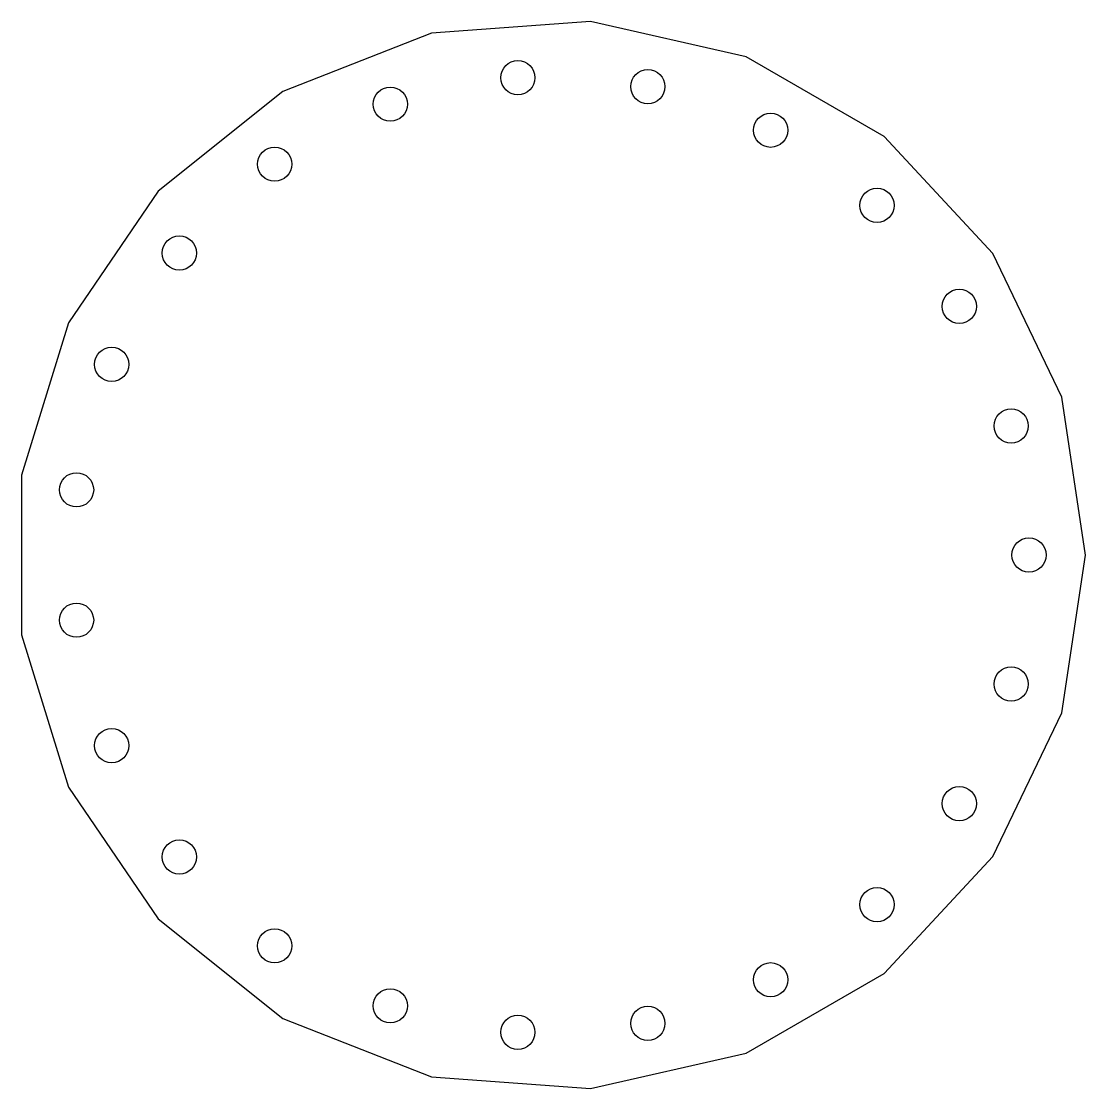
# Model space of a CAD drawing. Header units: metres. Extents: x -0.494 to 0.5, y -0.499 to 0.499.
import ezdxf

# ---------------------------------------------------------------- set-up
doc = ezdxf.new("R2010")
doc.units = ezdxf.units.M

msp = doc.modelspace()

# ---------------------------------------------------------------- linework, layer by layer
at = {"layer": 'concrete'}
msp.add_lwpolyline([(0.5, 0), (0.47779, 0.14738), (0.41312, 0.28166), (0.31174, 0.39092), (0.18267, 0.46544), (0.03737, 0.4986), (-0.11126, 0.48746), (-0.25, 0.43301), (-0.36653, 0.34009), (-0.45048, 0.21694), (-0.49442, 0.07452), (-0.49442, -0.07452), (-0.45048, -0.21694), (-0.36653, -0.34009), (-0.25, -0.43301), (-0.11126, -0.48746), (0.03737, -0.4986), (0.18267, -0.46544), (0.31174, -0.39092), (0.41312, -0.28166), (0.47779, -0.14738), (0.5, 0)], dxfattribs=at)
at = {"layer": 'reinforcement'}
for centre in [(-0.0305, 0.44596), (0.09094, 0.43765), (-0.14969, 0.42119), (0.20565, 0.39688), (-0.25778, 0.36519), (0.3051, 0.32668), (-0.34674, 0.2821), (0.38193, 0.23225), (-0.40999, 0.17809), (0.43042, 0.1206), (-0.44284, 0.06087), (0.447, 0), (0.447, 0), (-0.44284, -0.06087), (0.43042, -0.1206), (-0.40999, -0.17809), (0.38193, -0.23225), (-0.34674, -0.2821), (0.3051, -0.32668), (-0.25778, -0.36519), (0.20565, -0.39688), (-0.14969, -0.42119), (0.09094, -0.43765), (-0.0305, -0.44596)]:
    msp.add_circle(centre, 0.016, dxfattribs=at)

doc.saveas('drawing.dxf')
